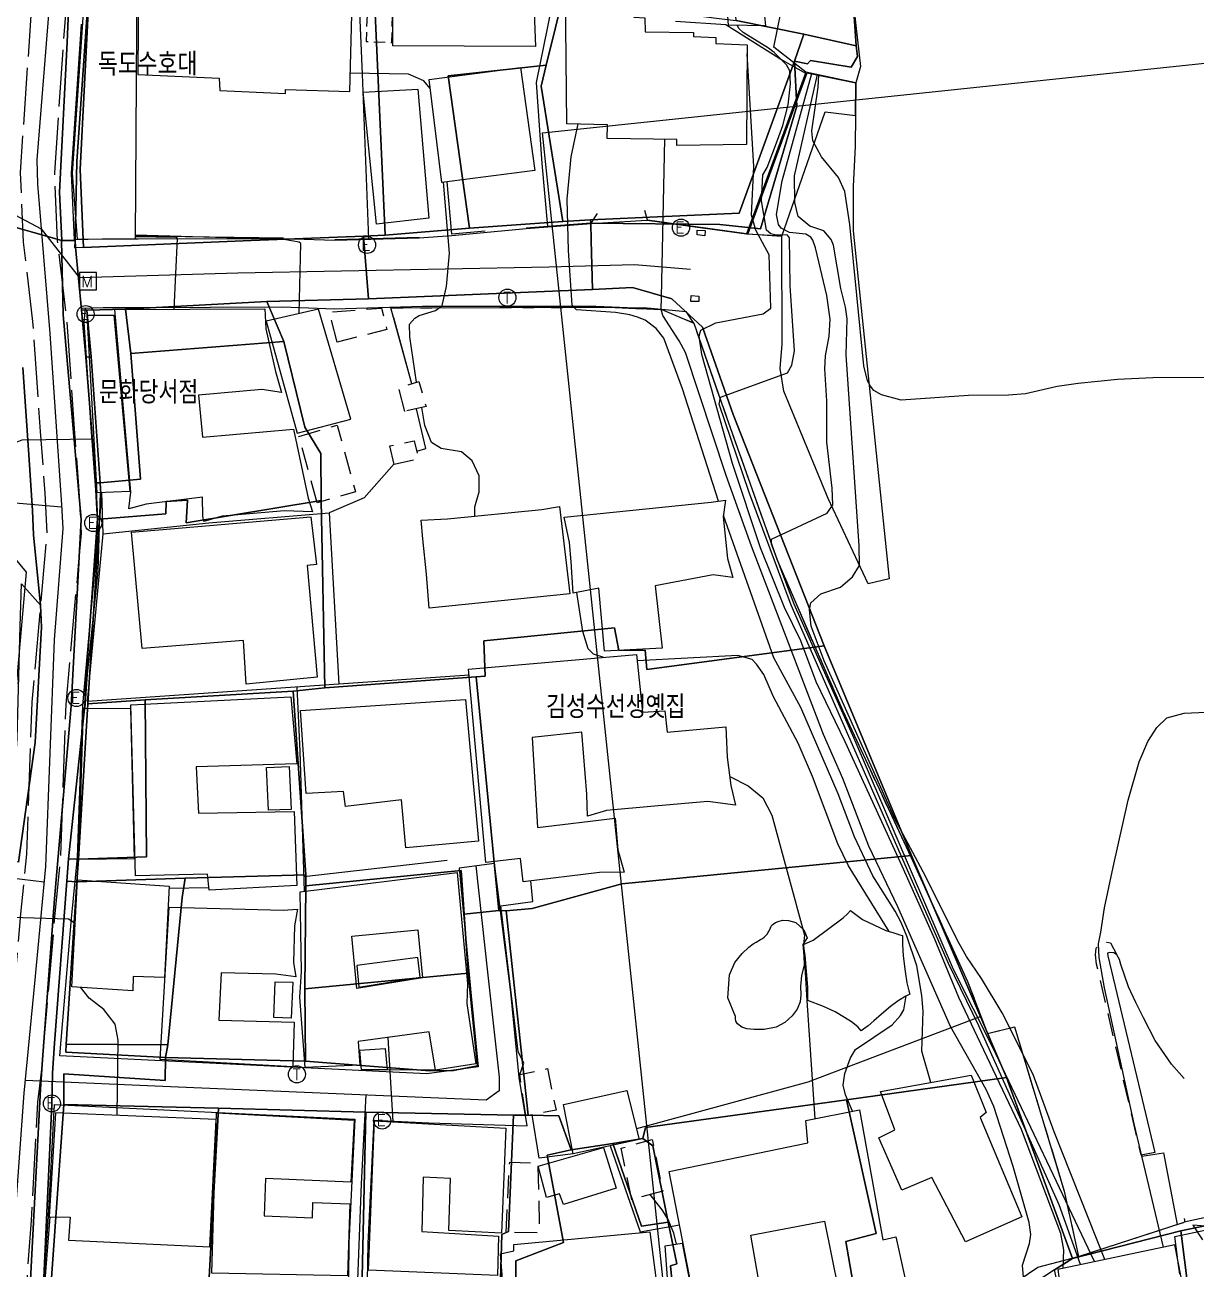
# Model space of a CAD drawing. Header units: feet. Extents: x 197796 to 199821, y 552499 to 555392.
# Drawn here: x 198830.9 to 198933.8, y 553415.4 to 553524.7 of the extents above; entities that cross this region are included whole.
import ezdxf

# ---------------------------------------------------------------- set-up
doc = ezdxf.new("R2010")
doc.units = ezdxf.units.FT
doc.header["$MEASUREMENT"] = 0
for name, pattern in [('ANYANG1', [11.5, 6, -1, 1, -1.5, 1, -1]), ('ANYANG11', [1.5, 1, -0.5]), ('ANYANG2', [6, 5, -1]), ('ANYANG3', [3, 2, -1]), ('JEON', [12, 4, -0.5, 1, -0.5, 4, -0.5, 1, -0.5])]:
    doc.linetypes.add(name, pattern=pattern)
for name, color, linetype in [('AA200', 7, 'CONTINUOUS'), ('AAA001', 7, 'CONTINUOUS'), ('AAA004', 7, 'ANYANG3'), ('AAA007', 7, 'ANYANG11'), ('AAA008', 7, 'CONTINUOUS'), ('AAC001', 7, 'CONTINUOUS'), ('AAC006', 7, 'ANYANG1'), ('AD002', 7, 'CONTINUOUS'), ('AD0022', 1, 'CONTINUOUS'), ('ADA085', 1, 'CONTINUOUS'), ('AE001', 1, 'ANYANG2'), ('AE150', 7, 'CONTINUOUS'), ('AZ0202', 7, 'CONTINUOUS'), ('AZ0203', 7, 'CONTINUOUS'), ('AZ080', 1, 'CONTINUOUS'), ('AZ0801', 7, 'CONTINUOUS'), ('AZ081', 1, 'ANYANG3'), ('AZB999', 7, 'CONTINUOUS'), ('BA010', 5, 'CONTINUOUS'), ('CAA001', 7, 'CONTINUOUS'), ('CAA002', 30, 'CONTINUOUS'), ('EA0018', 7, 'JEON'), ('wipco_image', 2, 'CONTINUOUS'), ('wipco_지적', 20, 'CONTINUOUS'), ('ZC002', 7, 'CONTINUOUS')]:
    doc.layers.add(name, color=color, linetype=linetype)
doc.styles.add('GHS', font='ROMANS', dxfattribs={"bigfont": 'NGSW.shx'})
doc.styles.add('NGSW', font='ROMANS.shx', dxfattribs={"bigfont": 'NGSW.shx'})
picture_1 = doc.add_image_def('image1.jpg', size_in_pixel=(8269, 5907))

# ---------------------------------------------------------------- blocks, each defined once
blk = doc.blocks.new('AZ0202')
at = {"layer": 'AZ0202'}
blk.add_circle((0, 0), 0.75, dxfattribs=at)
at = {"layer": 'AZ0202', "style": 'GHS'}
blk.add_text('E', height=1, dxfattribs=at).set_placement((-0.5, -0.48))
blk = doc.blocks.new('AZ0203')
at = {"layer": 'AZ0203'}
blk.add_circle((0, 0), 0.75, dxfattribs=at)
at = {"layer": 'AZ0203', "style": 'GHS'}
blk.add_text('T', height=1, dxfattribs=at).set_placement((-0.36, -0.52))
blk = doc.blocks.new('AZB999')
at = {"layer": 'AZB999'}
blk.add_lwpolyline([(-0.75, 0.75), (-0.75, -0.75), (0.75, -0.75), (0.75, 0.75)], close=True, dxfattribs=at)
at = {"layer": 'AZB999', "style": 'GHS'}
blk.add_text('M', height=1, dxfattribs=at).set_placement((-0.58, -0.52))

msp = doc.modelspace()

# ---------------------------------------------------------------- linework, layer by layer
at = {"layer": 'AA200', "color": 255, "flags": 128}
for points in [[(198889.94, 553506.26), (198889.95, 553506.68), (198890.65, 553506.64), (198890.63, 553506.18)], [(198889.39, 553500.39), (198889.41, 553500.92), (198890.11, 553500.87), (198890.11, 553500.39)]]:
    msp.add_lwpolyline(points, close=True, dxfattribs=at)
at = {"layer": 'AAA001', "color": 255, "flags": 128}
for points in [[(198892.69, 553524.68), (198891.36, 553542.99), (198894.86, 553543.28), (198895.01, 553541.95), (198902.13, 553542.33), (198903.28, 553526.22), (198895.8, 553526.08), (198895.94, 553524.63)], [(198863.22, 553522.87), (198863.25, 553529.01), (198875.51, 553528.85), (198875.74, 553522.81)], [(198888.16, 553514.11), (198888.17, 553514.64), (198882.05, 553514.74), (198882.06, 553515.94), (198878.51, 553516.02), (198878.39, 553527.44), (198879.12, 553527.47), (198879.13, 553529.47), (198882.39, 553529.45), (198882.43, 553527.91), (198884.34, 553527.89), (198884.39, 553525.39), (198885.36, 553525.34), (198885.39, 553524.09), (198889.64, 553524.03), (198889.64, 553523.69), (198891.59, 553523.61), (198891.59, 553523.08), (198894.34, 553522.96), (198894.29, 553514.2)], [(198903.74, 553525.93), (198904.3, 553521.05), (198903.89, 553519.63), (198899.51, 553520.55), (198896.69, 553522.74), (198897.33, 553525.91)], [(198867.51, 553510.86), (198866.41, 553519.91), (198874.43, 553520.97), (198875.7, 553511.92)], [(198860.62, 553518.79), (198865.41, 553519.07), (198866.39, 553507.72), (198861.78, 553507.21)], [(198846.54, 553481.53), (198846.51, 553483.2), (198841.54, 553482.6), (198840.04, 553482.18), (198840.21, 553483.65), (198838.79, 553499.71), (198851.98, 553499.75), (198852.06, 553498), (198852.9, 553494.24), (198853.45, 553492.4), (198851.7, 553492.67), (198846.16, 553492.18), (198846.51, 553488.49), (198854.49, 553489.17), (198855.77, 553483.13), (198856.15, 553481.92), (198853.71, 553482), (198848.23, 553481.55), (198846.6, 553481.06)], [(198854.82, 553488.82), (198859.53, 553490.06), (198856.69, 553499.73), (198852.08, 553498.66)], [(198850.34, 553466.78), (198850.11, 553470.6), (198841.2, 553469.91), (198840.25, 553480.12), (198856.02, 553481.49), (198856.51, 553477.28), (198855.7, 553477.2), (198856.57, 553467.39)], [(198847.07, 553448.66), (198846.95, 553450.08), (198840.6, 553449.94), (198840.21, 553464.97), (198854.27, 553465.67), (198854.77, 553459.78), (198845.95, 553459.51), (198846.14, 553455.45), (198854.55, 553455.6), (198854.77, 553449.08)], [(198855.1, 553464.47), (198869.61, 553465.43), (198870.73, 553452.97), (198864.37, 553452.39), (198863.98, 553456.6), (198859.06, 553456.03), (198858.88, 553457.35), (198855.59, 553457.16)], [(198852.3, 553455.69), (198852.12, 553459.45), (198854.1, 553459.53), (198854.28, 553455.77)], [(198855.51, 553433.1), (198855.04, 553439.27), (198855.2, 553441.51), (198855.08, 553448.52), (198868.88, 553450.23), (198869.79, 553440.48), (198869.72, 553438.72), (198870.5, 553433.4), (198866.96, 553432.85), (198866.42, 553436.22), (198860.16, 553435.37), (198860.33, 553433.29)], [(198854.42, 553433.15), (198842.79, 553433.8), (198843.56, 553447.19), (198853.59, 553446.92), (198854.85, 553447.01), (198854.57, 553445.54), (198854.5, 553442.32), (198854.7, 553441.06), (198852.95, 553441.28), (198848.14, 553441.4), (198847.94, 553437.25), (198854.54, 553437.08)], [(198860.06, 553440.03), (198859.62, 553444.63), (198865.4, 553445.19), (198865.82, 553440.96)], [(198865.4, 553442.75), (198860.05, 553442.05), (198860.24, 553440.15), (198865.61, 553441.04)], [(198852.77, 553437.47), (198852.88, 553440.62), (198854.42, 553440.58), (198854.3, 553437.43)], [(198862.55, 553434.75), (198862.73, 553432.89), (198860.47, 553432.89), (198860.32, 553434.6)], [(198914.03, 553432.42), (198915.33, 553429.13), (198914.8, 553428.71), (198918.48, 553419.97), (198913.52, 553417.77), (198910.56, 553423.42), (198907.94, 553422.32), (198905.9, 553426.91), (198907.3, 553427.62), (198906.05, 553430.97)], [(198878.21, 553429.83), (198883.78, 553431.08), (198884.85, 553426.75), (198879.05, 553425.51)], [(198890.59, 553406.56), (198889.95, 553410.21), (198890.87, 553410.56), (198890.31, 553413.94), (198889.45, 553413.85), (198887.49, 553423.96), (198899.67, 553426.47), (198899.49, 553428.42), (198904.21, 553429.37), (198906.27, 553417.96), (198907.39, 553418.22), (198908.97, 553411.05), (198907.54, 553410.66), (198907.63, 553410.07), (198904.95, 553409.76)], [(198847.71, 553428.53), (198833.58, 553429.11), (198833.02, 553419.98), (198834.87, 553419.94), (198834.73, 553417.93), (198847.15, 553417.33)], [(198859.22, 553414.77), (198847.32, 553415.02), (198847.73, 553429.11), (198859.82, 553428.45), (198859.52, 553423.01), (198852.03, 553423.34), (198851.91, 553420.05), (198856.17, 553419.87), (198856.2, 553421.24), (198859.43, 553421.1)], [(198861.62, 553428.4), (198873.13, 553427.75), (198872.77, 553418.53), (198868.14, 553418.76), (198868.27, 553423.35), (198865.88, 553423.45), (198865.75, 553418.67), (198872.51, 553418.27), (198872.41, 553414.8), (198861.09, 553415.27)], [(198875.97, 553424.42), (198881.71, 553426.06), (198882.83, 553422.5), (198878.2, 553421.06), (198877.87, 553421.98), (198876.71, 553421.67)], [(198895.71, 553412.32), (198894.67, 553418.37), (198901.15, 553419.58), (198902.36, 553413.48)], [(198881.37, 553403.68), (198879.23, 553403.65), (198876.14, 553403.3), (198874.95, 553402.95), (198874.91, 553404.61), (198872.95, 553404.4), (198872.28, 553409.91), (198873.19, 553410.06), (198872.68, 553416.72), (198873.86, 553416.97), (198873.84, 553417.55), (198885.78, 553418.65), (198886.66, 553411.9), (198885.78, 553411.8), (198885.83, 553411.03), (198880.68, 553410.28)], [(198887.42, 553413.39), (198887.14, 553417.41), (198888.64, 553417.65), (198889.45, 553413.47)], [(198932.72, 553410.02), (198933.31, 553410.13), (198932.72, 553413.31), (198931.91, 553417.52), (198921.64, 553415.35), (198922.15, 553411.48), (198928.27, 553412.51), (198929.09, 553409.34)]]:
    msp.add_lwpolyline(points, close=True, dxfattribs=at)
for points in [[(198853.79, 553519.02), (198859.44, 553518.85), (198859.78, 553532.4), (198853.03, 553532.6), (198852.92, 553530.6), (198846.29, 553530.73), (198846.35, 553532.79), (198840.9, 553532.96), (198840.83, 553520.35), (198847.97, 553520.02), (198848.01, 553518.93), (198853.78, 553518.67), (198853.79, 553519.02)], [(198936.08, 553419.04), (198933.49, 553419.24), (198934.35, 553417.96)]]:
    msp.add_lwpolyline(points, dxfattribs=at)
at = {"layer": 'AAA004', "color": 255, "flags": 128}
for points in [[(198858.33, 553496.82), (198857.66, 553499.47), (198862.22, 553499.82), (198862.69, 553497.95)], [(198864.27, 553490.74), (198863.74, 553492.8), (198865.49, 553493.37), (198866.14, 553491.17)], [(198856.58, 553482.71), (198854.97, 553488.55), (198858.33, 553489.54), (198859.93, 553483.69)], [(198863.33, 553486.09), (198862.94, 553487.71), (198865.1, 553488.16), (198865.48, 553486.55)], [(198874.9, 553428.83), (198874.37, 553432.48), (198876.79, 553432.99), (198877.55, 553429.34)], [(198884.2, 553421.47), (198883.27, 553426), (198886, 553426.76), (198886.92, 553422.23)], [(198873.16, 553418.6), (198873.48, 553424.77), (198875.96, 553424.7), (198876.09, 553418.56)]]:
    msp.add_lwpolyline(points, close=True, dxfattribs=at)
at = {"layer": 'AAA007', "color": 255, "flags": 128}
msp.add_lwpolyline([(198861.07, 553528.57), (198860.86, 553523.25), (198863.14, 553523.16), (198863.23, 553528.54)], close=True, dxfattribs=at)
at = {"layer": 'AAA008', "color": 255, "flags": 128}
for points in [[(198840.8, 553533.68), (198836.57, 553533.9), (198835.04, 553511.69), (198835.5, 553505.88), (198840.62, 553505.9)], [(198837.25, 553483.6), (198836.36, 553499.19), (198838.7, 553499.21), (198840.11, 553483.7)], [(198881.8, 553469.67), (198881.32, 553475.21), (198879.06, 553474.78), (198878.87, 553477.53), (198878.74, 553479.21), (198878.27, 553481.44), (198891.17, 553482.76), (198892.45, 553482.94), (198892.24, 553481.48), (198892.62, 553477.82), (198893.08, 553476.15), (198891.37, 553476.37), (198886.26, 553475.43), (198886.87, 553469.95)], [(198866.41, 553473.45), (198866.18, 553476.44), (198865.86, 553479.54), (198865.7, 553481.18), (198868.01, 553481.29), (198876.3, 553482.13), (198877.87, 553482.39), (198878.76, 553474.72)], [(198874.68, 553449.41), (198874.43, 553451.45), (198871.38, 553451.11), (198869.87, 553468.1), (198884.63, 553469.37), (198885.15, 553464.31), (198887.12, 553464.43), (198887.32, 553462.57), (198892.47, 553463.04), (198892.6, 553460.35), (198892.92, 553457.86), (198893.32, 553456.14), (198890.9, 553456.47), (198886.21, 553456.05), (198881.99, 553455.68), (198880.33, 553455.19), (198880.27, 553457.12), (198879.82, 553462.55), (198875.45, 553462.09), (198875.93, 553454.17), (198882.75, 553455), (198882.99, 553452.21), (198883.54, 553450.26), (198881.36, 553450.23)], [(198835.64, 553451.36), (198836.04, 553464.68), (198840.16, 553464.65), (198840.5, 553451.43)], [(198835.53, 553449.57), (198843.58, 553449.02), (198843.17, 553441.01), (198840.4, 553441.1), (198840.38, 553439.82), (198835.03, 553440.19)], [(198899.68, 553438.97), (198899.67, 553440.14), (198899.44, 553442.92), (198899.28, 553443.9), (198900.14, 553444.28), (198902.79, 553446.25), (198903.15, 553446.59), (198903.41, 553446.89), (198904.48, 553446.1), (198906.51, 553445.13), (198907.22, 553444.91), (198907.76, 553444.75), (198908, 553444.7), (198907.99, 553443.91), (198908.05, 553442.89), (198908.22, 553441.53), (198908.36, 553440.54), (198908.54, 553439.82), (198908.63, 553439.53), (198908.29, 553439.37), (198907.62, 553438.96), (198906.94, 553438.45), (198906.15, 553437.79), (198905.46, 553437.18), (198904.96, 553436.74), (198904.36, 553436.3), (198904.06, 553436.65), (198903.51, 553437.1), (198902.88, 553437.49), (198902.06, 553437.99), (198901.06, 553438.46)]]:
    msp.add_lwpolyline(points, close=True, dxfattribs=at)
at = {"layer": 'AAC001', "color": 255, "flags": 128}
for points in [[(198861.12, 553505.9), (198860.56, 553520.37), (198860.03, 553532.65)], [(198876.84, 553506.99), (198876.34, 553512.53), (198875.83, 553519.64), (198877.82, 553529.46)], [(198888.04, 553525.05), (198892.46, 553524.74), (198897.44, 553521.62), (198899.48, 553520.48), (198894.27, 553506.35), (198885.59, 553507.55), (198885.35, 553508.4)], [(198871.33, 553506.58), (198868.4, 553506.31), (198868, 553510.92)], [(198881.17, 553508.14), (198880.6, 553507.28), (198874.93, 553506.84)], [(198853.62, 553505.97), (198840.63, 553506.15)], [(198865.52, 553506.03), (198858.11, 553505.81)], [(198864.9, 553493.18), (198863.05, 553499.84), (198882.16, 553499.89), (198886.84, 553499.7), (198889.65, 553498.51), (198892.53, 553490.24), (198897.01, 553477.61), (198902.74, 553464.44), (198908.71, 553451.59), (198913.71, 553440.66), (198915.45, 553436.07), (198917.84, 553436.65), (198922.2, 553422.21), (198923.44, 553416.47), (198932.72, 553419.49)], [(198865.32, 553487.24), (198866.11, 553487.49), (198865.29, 553490.97)], [(198863.32, 553486.14), (198860.69, 553483.16), (198857.61, 553481.84)], [(198869.92, 553467.56), (198836.39, 553465.25), (198837.76, 553479.98), (198837.65, 553483.62)], [(198837.76, 553479.98), (198847.04, 553480.94), (198857.61, 553481.84), (198858.47, 553466.77)], [(198854.78, 553466.52), (198855.05, 553460.88), (198855.43, 553448.56)], [(198868, 553451.29), (198855.39, 553449.84)], [(198874.37, 553432.48), (198874.73, 553433.46), (198874.22, 553434.51), (198872.71, 553447.29), (198875.51, 553447.69), (198875.33, 553449.49)], [(198847.05, 553448.89), (198843.57, 553448.83)], [(198914.88, 553437.57), (198899.68, 553431.79), (198884.62, 553427.71)], [(198866.96, 553432.85), (198862.73, 553432.89)], [(198879.05, 553425.51), (198876.08, 553425.13), (198875.46, 553428.94)], [(198882.3, 553426.2), (198884.94, 553418.66), (198888.4, 553419.25)], [(198951.12, 553422.77), (198948.01, 553422.05), (198937.19, 553420.46), (198932.72, 553419.49)], [(198832.47, 553411.8), (198833.11, 553419.98)], [(198905.71, 553405.56), (198905.89, 553405.64), (198909.01, 553407.66), (198913.48, 553411.22), (198919.88, 553415.53), (198923.44, 553416.47)]]:
    msp.add_lwpolyline(points, dxfattribs=at)
at = {"layer": 'AAC006', "color": 255, "flags": 128}
for points in [[(198864.9, 553493.18), (198863.05, 553499.84), (198882.16, 553499.89), (198886.84, 553499.7), (198889.65, 553498.51), (198892.53, 553490.24), (198897.01, 553477.61), (198902.74, 553464.44), (198908.71, 553451.59), (198913.71, 553440.66), (198915.45, 553436.07), (198917.84, 553436.65), (198922.2, 553422.21), (198923.44, 553416.47), (198932.72, 553419.49)], [(198932.72, 553419.83), (198932.79, 553419.51)]]:
    msp.add_lwpolyline(points, dxfattribs=at)
at = {"layer": 'AD002', "color": 255, "flags": 128}
for points in [[(198810.34, 553539.39), (198809.69, 553535.14), (198808.23, 553527.17), (198807.73, 553526.65), (198806.04, 553525.46), (198805.72, 553524.93), (198805.16, 553519.66), (198804.44, 553508.8), (198804.94, 553508.27), (198806.31, 553508.08), (198817.02, 553507.84), (198829.12, 553508.49), (198832.33, 553506.79), (198835.67, 553502.52), (198849.6, 553502.92), (198876.91, 553503.44), (198884.45, 553503.66), (198889.37, 553503.23)], [(198833.4, 553531.13), (198831.95, 553512.85), (198832.01, 553510.7), (198833.09, 553497.58), (198834.1, 553482.53), (198834.23, 553480.44), (198833.47, 553470.68), (198832.71, 553450.75), (198831.73, 553440.51), (198830.8, 553430.83), (198830.11, 553421.11), (198829.34, 553410.34), (198828.83, 553391.11), (198828.77, 553383.23)], [(198680.98, 553488.85), (198689.3, 553489), (198696.32, 553490.17), (198724.42, 553492.51), (198731.38, 553493.26), (198744.76, 553494.7), (198769.06, 553497.23), (198775.64, 553496.75), (198781.93, 553495.29), (198794.37, 553490.02), (198801.25, 553486.51), (198804.91, 553485.2), (198811.49, 553484.32), (198834.11, 553482.37)], [(198812.04, 553452.31), (198815.6, 553451.66), (198819.04, 553451.05), (198832.58, 553449.4)], [(198870.5, 553450.8), (198871.54, 553441.47), (198872.56, 553432.25), (198872.56, 553431.04), (198871.41, 553430.23), (198844.35, 553431.37), (198830.91, 553431.94)], [(198855.08, 553411.51), (198855.14, 553413.22), (198855.34, 553413.58), (198859.49, 553413.62), (198860.1, 553413.64), (198860.46, 553422.87), (198860.76, 553428.46), (198860.86, 553430.68)]]:
    msp.add_lwpolyline(points, dxfattribs=at)
at = {"layer": 'AD0022', "color": 255, "flags": 128}
for points in [[(198889.77, 553506.92), (198885.55, 553507.51), (198880.63, 553507.23), (198874.93, 553506.79), (198868.39, 553506.18), (198865.52, 553505.98), (198858.11, 553505.76), (198853.62, 553505.92), (198840.85, 553505.88), (198837.68, 553505.87), (198835.24, 553505.81), (198834.99, 553511.69), (198835.88, 553524.78)], [(198860.97, 553412.66), (198861.06, 553417.62), (198861.57, 553428.46), (198866.38, 553428.22), (198875.03, 553427.95), (198874.32, 553432.21), (198873.59, 553439.72), (198872.15, 553451.01), (198869.05, 553450.6), (198870.11, 553439.39), (198870.71, 553433.14), (198866.19, 553432.53), (198833.96, 553434.11), (198834.99, 553446.17), (198835.53, 553451.53), (198835.99, 553464.91), (198837.08, 553477.05), (198837.33, 553480), (198837.14, 553483.84), (198836.72, 553489.32), (198836.09, 553498.57), (198836.21, 553499.82), (198836.67, 553499.84), (198837.76, 553499.87), (198840.87, 553499.88), (198853.52, 553499.92), (198858.1, 553499.75), (198865.82, 553499.98), (198881.06, 553499.99), (198884.52, 553499.84), (198885.24, 553499.88), (198886.83, 553499.74), (198888.98, 553499.53)], [(198827.37, 553480.97), (198831.01, 553476.61)], [(198831.01, 553476.61), (198830, 553465.28)], [(198832.2, 553409.38), (198832.94, 553419.54), (198833.5, 553429.83), (198859.87, 553428.54), (198859.36, 553417.67), (198859.31, 553414.62)]]:
    msp.add_lwpolyline(points, dxfattribs=at)
at = {"layer": 'ADA085', "color": 255, "flags": 128}
for points in [[(198903.89, 553519.63), (198903.84, 553514.02), (198903.66, 553510.53), (198903.66, 553506.6), (198906.81, 553476.03), (198904.98, 553475.58), (198901.47, 553483.08), (198897.56, 553492.51), (198897.25, 553494.51), (198897.41, 553496.65), (198897.39, 553506.13), (198894.27, 553506.33), (198889.77, 553506.92)], [(198889.65, 553498.51), (198888.98, 553499.53)]]:
    msp.add_lwpolyline(points, dxfattribs=at)
at = {"layer": 'AE001', "color": 255, "flags": 128}
for points in [[(198835.75, 553722.78), (198837.38, 553722.21), (198837.71, 553721.98), (198837.91, 553721.69), (198839.2, 553718.71), (198839.37, 553718.26), (198839.42, 553717.92), (198839.4, 553717.48), (198838.71, 553711.42), (198837.57, 553703.64), (198836.92, 553694.63), (198836.88, 553693.62), (198836.86, 553689.79), (198836.83, 553688.3), (198836.56, 553671.82), (198836.58, 553659.31), (198836.75, 553657.21), (198836.73, 553633.49), (198836.54, 553630.96), (198835.97, 553627.97), (198833.68, 553609.44), (198832.73, 553599.52), (198832.68, 553598.55), (198832.7, 553597.73), (198833, 553590.93), (198833.01, 553585.76), (198833.14, 553577.36), (198833.13, 553576.32), (198833.09, 553575.15), (198832.49, 553560.59), (198832.33, 553544.56), (198832.29, 553538.06), (198831.39, 553525.09), (198830.48, 553511.74), (198830.74, 553505.62), (198831.57, 553498.63), (198832.23, 553488.99), (198832.65, 553483.56), (198832.82, 553480.08), (198832.59, 553477.45), (198831.5, 553465.18), (198831.03, 553451.83), (198830.51, 553446.58), (198829.49, 553434.69), (198829.01, 553430.2), (198828.45, 553419.83), (198827.7, 553409.61), (198827.47, 553405.09), (198826.63, 553383.23)], [(198847.82, 553720.78), (198846.78, 553721.79), (198846.69, 553721.85), (198846.58, 553721.88), (198846.5, 553721.87), (198843.57, 553720.67), (198843.28, 553720.55), (198843, 553720.39), (198842.86, 553720.24), (198842.73, 553720), (198842.68, 553719.75), (198841.68, 553711.03), (198840.56, 553703.32), (198839.91, 553694.46), (198839.88, 553693.61), (198839.86, 553689.75), (198839.83, 553688.24), (198839.56, 553671.8), (198839.58, 553659.31), (198839.75, 553657.3), (198839.73, 553633.37), (198839.54, 553630.74), (198838.95, 553627.6), (198836.67, 553609.12), (198835.7, 553599.03), (198835.7, 553597.86), (198836, 553591), (198836.01, 553585.78), (198836.14, 553577.37), (198836.13, 553576.27), (198836.09, 553575.04), (198835.49, 553560.52), (198835.35, 553546.17), (198835.29, 553537.85), (198834.39, 553524.88), (198833.49, 553511.71), (198833.74, 553505.75), (198834.58, 553498.59), (198835.22, 553489.21), (198835.64, 553483.75), (198835.83, 553480.03), (198835.58, 553477.18), (198834.49, 553465), (198834.03, 553451.63), (198833.5, 553446.31), (198832.33, 553432.69), (198832, 553430.03), (198831.44, 553419.64), (198830.7, 553409.46), (198830.47, 553404.98), (198829.58, 553383.23)]]:
    msp.add_lwpolyline(points, dxfattribs=at)
at = {"layer": 'AE150', "color": 255, "flags": 128}
msp.add_lwpolyline([(198903.86, 553516.75), (198903.89, 553519.59), (198899.58, 553520.48), (198894.39, 553506.35), (198897.39, 553506.15), (198901.2, 553517.08)], close=True, dxfattribs=at)
at = {"layer": 'AZ080', "color": 255, "flags": 128}
msp.add_lwpolyline([(198932.72, 553432.12), (198931.62, 553433.38), (198930.17, 553435.46), (198929.15, 553437.46), (198928.48, 553438.79), (198927.84, 553440.17), (198927.18, 553442.15), (198927.05, 553442.57), (198926.82, 553443), (198926.55, 553443.17), (198926.18, 553443.2), (198926, 553443.13), (198926.02, 553442.91), (198930.15, 553425.62)], dxfattribs=at)
at = {"layer": 'AZ0801', "color": 255, "flags": 128}
msp.add_lwpolyline([(198929.01, 553425.31), (198930.93, 553425.6), (198932.12, 553419.3)], dxfattribs=at)
at = {"layer": 'AZ081', "color": 255, "flags": 128}
msp.add_lwpolyline([(198930.15, 553425.62), (198928.95, 553425.38), (198925.04, 553442.16), (198924.93, 553443), (198925.01, 553443.57), (198925.38, 553444.02), (198925.93, 553444.11), (198926.27, 553444.05), (198926.82, 553443)], dxfattribs=at)
at = {"layer": 'BA010', "color": 255, "flags": 128}
msp.add_lwpolyline([(198892.64, 553439.22), (198892.79, 553441.22), (198893.26, 553442.33), (198893.9, 553443.1), (198894.5, 553443.67), (198894.88, 553443.97), (198895.13, 553444.11), (198895.5, 553444.33), (198895.68, 553444.43), (198895.84, 553444.55), (198895.99, 553444.68), (198896.12, 553444.83), (198896.2, 553444.97), (198896.27, 553445.09), (198896.32, 553445.21), (198896.37, 553445.31), (198896.43, 553445.4), (198896.46, 553445.5), (198896.49, 553445.57), (198896.63, 553445.69), (198896.83, 553445.82), (198897.07, 553445.93), (198897.44, 553446.03), (198897.96, 553446.02), (198898.63, 553445.83), (198899.33, 553445.18), (198899.6, 553444.47), (198899.24, 553443.9), (198899.31, 553442.91), (198899.34, 553442.08), (198899.12, 553441.16), (198899.04, 553440.22), (198899.07, 553439.47), (198898.99, 553438.85), (198898.73, 553438.23), (198898.3, 553437.62), (198897.66, 553437.04), (198896.89, 553436.63), (198895.83, 553436.42), (198894.97, 553436.43), (198894.32, 553436.49), (198893.86, 553436.64), (198893.49, 553436.93), (198893.36, 553437.17), (198893.33, 553437.38), (198893.32, 553437.58)], close=True, dxfattribs=at)
at = {"layer": 'CAA001', "color": 255, "flags": 128}
for points, elevation in [([(198960.88, 553493.8), (198929.97, 553493.68), (198926.86, 553493.54), (198923.41, 553493.2), (198921.58, 553492.92), (198918.8, 553492.28), (198917.3, 553492.16), (198913.79, 553492.15), (198907.87, 553491.73), (198906.13, 553492.2), (198905.46, 553492.58), (198905.17, 553492.96), (198904.92, 553493.42), (198904.58, 553494.74), (198903.37, 553507.18), (198902.93, 553510.08), (198902.37, 553511.29), (198900.87, 553513.12), (198900.12, 553514.53), (198900.02, 553515.4), (198900.58, 553519.24), (198900.65, 553520.31)], 50), ([(198919.98, 553409.65), (198918.99, 553412.92), (198918.61, 553414.64), (198918.54, 553415.72), (198919.14, 553417.63), (198919.27, 553418.42), (198919.11, 553419.46), (198917.71, 553424.39), (198916, 553429.66), (198915.34, 553431.15), (198912.19, 553436.68), (198907.59, 553447.22), (198905.03, 553452.54), (198902.74, 553458.48), (198901.05, 553462.36), (198894.73, 553478.9), (198892.51, 553485.12), (198888.94, 553495.93), (198888.38, 553496.96), (198886.93, 553499.16), (198886.8, 553499.71), (198886.81, 553500.79), (198887.11, 553514.66)], 45), ([(198836.98, 553488.3), (198830.64, 553488.21), (198829.32, 553487.68), (198828.11, 553486.91), (198827.19, 553484.99), (198827.01, 553483.82), (198826.85, 553477.74)], 40), ([(198836.18, 553464.68), (198836.4, 553467.65), (198837.34, 553476.72), (198837.55, 553483.61)], 40), ([(198930.91, 553417.31), (198928.33, 553428.13), (198925.73, 553440.1), (198925.27, 553442.75), (198925.22, 553443.95), (198925.41, 553444.99), (198925.73, 553447.13), (198926.48, 553450.7), (198927.8, 553456.57), (198928.78, 553459.96), (198929.53, 553461.75), (198930.34, 553462.96), (198931.2, 553463.82), (198932.72, 553464.23), (198948.72, 553464.96), (198952.96, 553464.96), (198955.6, 553464.52), (198957.36, 553463.79), (198959.84, 553461.89), (198961.31, 553459.84), (198963.65, 553455.3), (198965.99, 553448.57), (198968.55, 553440.97)], 50), ([(198863.26, 553428.31), (198862.82, 553435.73)], 40)]:
    msp.add_lwpolyline(points, dxfattribs=dict(at, elevation=elevation))
at = {"layer": 'CAA002', "color": 255, "flags": 128}
for points, elevation in [([(198923.62, 553415.77), (198921.75, 553421.01), (198914.69, 553436.76), (198912.04, 553442.22), (198898.22, 553473.73), (198894.53, 553483.61), (198891.87, 553491.39), (198892, 553492), (198897.89, 553494.12), (198898.27, 553494.82), (198898.5, 553496.08), (198898.12, 553501.77), (198898.07, 553505.99), (198897.89, 553506.24), (198896.78, 553506.26), (198896.41, 553506.36), (198896.05, 553506.66), (198895.61, 553509.24), (198895.73, 553511.53), (198896.11, 553512.19), (198897.01, 553514.58), (198897.48, 553515.87), (198897.95, 553517.67), (198898.16, 553519.54), (198898.08, 553520.67), (198897.8, 553521.21), (198896.7, 553522.27), (198896.23, 553522.67), (198893.98, 553524.04), (198893.6, 553524.4), (198893.49, 553524.67)], 47), ([(198922.09, 553415.45), (198922.15, 553417.08), (198921.89, 553418.5), (198918.44, 553427.64), (198912.95, 553439.24), (198910.79, 553444.42), (198907.97, 553450.78), (198902.95, 553461.7), (198900.39, 553466.99), (198899.05, 553470.59), (198897.62, 553473.5), (198895.5, 553478.77), (198893.04, 553486.18), (198890.37, 553495.75), (198890.14, 553497.37), (198890.27, 553497.88), (198891.6, 553498.54), (198895.74, 553499.31), (198896.42, 553499.81), (198896.29, 553504.5), (198895.09, 553506.68), (198894.71, 553508), (198894.94, 553512.26), (198894.34, 553522.16)], 46), ([(198866.51, 553519.11), (198865.93, 553519.78), (198864.59, 553520.37), (198859.48, 553520.48)], 43), ([(198924.85, 553416.03), (198915.92, 553434.84), (198912.46, 553441.7), (198903.74, 553462.01), (198898.48, 553473.81), (198896.47, 553479.08), (198896.49, 553479.53), (198901.38, 553481.79), (198901.87, 553482.52), (198901.81, 553484), (198901.35, 553488.05), (198901.33, 553491.66), (198901.17, 553494.48), (198901.21, 553495.64), (198901.54, 553497.35), (198901.63, 553498.84), (198901.34, 553500.93), (198900.35, 553505.11), (198900.11, 553505.79), (198899.93, 553506.06), (198899.5, 553506.31), (198898.05, 553506.47), (198897.32, 553506.86), (198897.1, 553507.18), (198896.92, 553508.05), (198897.43, 553511), (198900.03, 553520.44)], 48), ([(198925.77, 553416.22), (198921.3, 553427.43), (198919.48, 553432.46), (198916.74, 553437.88), (198914.93, 553440.91), (198913.6, 553442.85), (198912.98, 553444), (198909.81, 553450.27), (198907.33, 553454.89), (198901.11, 553468.82), (198899.97, 553471.88), (198899.82, 553473.31), (198899.95, 553473.92), (198900.82, 553474.7), (198902.54, 553475.3), (198903.6, 553476.21), (198904.2, 553477.19), (198904.19, 553478.92), (198903.05, 553495.73), (198903.13, 553498.89), (198902.99, 553499.91), (198902.58, 553501.53), (198901.93, 553505.34), (198901.71, 553505.86), (198901.07, 553506.6), (198899.85, 553507.01), (198898.81, 553507.86), (198898.53, 553509.11), (198898.5, 553511.44), (198900.52, 553520.34)], 49), ([(198891.83, 553482.85), (198888.66, 553492.73), (198887.01, 553497.17), (198886.35, 553498.02), (198885.39, 553498.76), (198884.71, 553499.02), (198884.04, 553499.24), (198882.79, 553499.44), (198879.35, 553499.66), (198878.96, 553500.09), (198878.66, 553504.88), (198878.53, 553509.39), (198878.88, 553513.11), (198879.49, 553516)], 44), ([(198865.31, 553493.31), (198864.7, 553497.31), (198864.68, 553498.42), (198865.16, 553498.94), (198865.54, 553499.16), (198866.95, 553499.62), (198867.56, 553500.06), (198867.94, 553501.73), (198868.18, 553504.65), (198867.68, 553510.88)], 43), ([(198854.99, 553499.34), (198855.13, 553505.51), (198854.99, 553505.63), (198853.65, 553505.86), (198840.62, 553506.23)], 42), ([(198844.01, 553499.73), (198844.29, 553505.94), (198844.17, 553506.02), (198840.62, 553506.09)], 41), ([(198870.42, 553481.53), (198870.42, 553482.37), (198870.81, 553483.68), (198870.79, 553485.09), (198870.2, 553486.4), (198869.24, 553487.19), (198867.46, 553487.48), (198866.61, 553488.01), (198866.03, 553489.5), (198865.75, 553491.08)], 43), ([(198910.48, 553431.78), (198909.68, 553434.53), (198909.81, 553438.04), (198909.7, 553439.42), (198909.25, 553442.03), (198908.38, 553444.62), (198907.88, 553445.83), (198907.35, 553446.82), (198905.38, 553449.93), (198903.77, 553453.36), (198902.34, 553457.14), (198899.05, 553464.73), (198896.68, 553469.09), (198892.26, 553481.61)], 44), ([(198881.74, 553469.12), (198880.84, 553469.42), (198880.39, 553469.88), (198879.92, 553471.41), (198879.38, 553474.84)], 43), ([(198906.81, 553445.04), (198903.24, 553450.81), (198902.3, 553452.74), (198900.07, 553458.66), (198898.81, 553461.58), (198896.67, 553465.66), (198895.8, 553467.61), (198895.16, 553468.53), (198894.79, 553468.93), (198893.51, 553469.3), (198884.69, 553468.83)], 43), ([(198892.82, 553458.66), (198894.43, 553457.83), (198895.72, 553456.78), (198896.5, 553455.27), (198899.37, 553444.72), (198899.28, 553443.9), (198899.57, 553438.98), (198900.29, 553428.58)], 42), ([(198835.27, 553444.7), (198835.22, 553445.81), (198834.72, 553446.11), (198826.66, 553446.36)], 39), ([(198839.01, 553428.89), (198839.1, 553435.49), (198838.82, 553436.91), (198837.84, 553438.2), (198836.55, 553439.19), (198835.79, 553440.14)], 39), ([(198903.6, 553429.25), (198902.98, 553430.69), (198902.78, 553431.53), (198902.91, 553432.57), (198903.43, 553433.93), (198903.86, 553434.68), (198907.08, 553436.84), (198907.81, 553437.66), (198908.11, 553438.17), (198908.31, 553439.38)], 43), ([(198888.13, 553417.57), (198887.9, 553418.54), (198887.36, 553419.79), (198886.88, 553420.59), (198885.83, 553421.93)], 42)]:
    msp.add_lwpolyline(points, dxfattribs=dict(at, elevation=elevation))
at = {"layer": 'EA0018', "color": 255}
msp.add_lwpolyline([(198937.91, 553383.21), (198937.36, 553387.82), (198936.06, 553398.82), (198934.16, 553399.91), (198932.94, 553410.48), (198931.9, 553418.25), (198951.35, 553422.25), (198968.8, 553425.84), (198968.65, 553427.22), (198968.32, 553434.53), (198968.01, 553438.01), (198968.08, 553444.49), (198968.19, 553450.42), (198967.9, 553456.87), (198967.42, 553463.47), (198965.28, 553475.7), (198964.32, 553481.16), (198963.32, 553486.54), (198961.96, 553492.46), (198959.86, 553499.99), (198956.99, 553509.8), (198953.76, 553519.1), (198950.72, 553527.7)], dxfattribs=at)
at = {"layer": 'wipco_지적', "color": 20}
for points in [[(198879.95, 553534.32), (198876.7, 553521.18), (198868.08, 553520.23), (198869.96, 553506.85), (198862.54, 553506.23), (198861.32, 553533.53), (198869.72, 553533.86), (198879.95, 553534.32)], [(198883.17, 553533.98), (198883.25, 553533.78), (198884.88, 553529.59), (198885.67, 553526.04), (198886.82, 553525.91), (198892.11, 553525.24), (198893.39, 553525.1), (198899.33, 553523.88), (198898.51, 553521.53), (198893.65, 553508.17), (198880.59, 553507.57), (198878.16, 553507.44), (198876.25, 553519.31), (198876.7, 553521.18), (198879.95, 553534.32), (198883.17, 553533.98)], [(198861.32, 553533.53), (198862.54, 553506.23), (198860.63, 553506.15), (198850.76, 553505.76), (198836.05, 553505.16), (198835.74, 553512), (198836.7, 553530.47), (198836.9, 553533.67), (198861.32, 553533.53)], [(198835.3, 553505.76), (198835.46, 553512.71), (198836.7, 553530.47), (198835.74, 553512), (198836.05, 553505.16), (198835.28, 553505.12), (198835.3, 553505.76)], [(198893.09, 553528.73), (198903.48, 553529.35), (198903.92, 553522.88), (198899.33, 553523.88), (198893.39, 553525.1), (198893.09, 553528.73)], [(198903.92, 553522.88), (198904.04, 553521.92), (198903.48, 553520.98), (198899.91, 553521.57), (198899.63, 553521.3), (198898.51, 553521.53), (198899.33, 553523.88), (198903.92, 553522.88)], [(198878.16, 553507.44), (198869.96, 553506.85), (198868.08, 553520.23), (198876.7, 553521.18), (198876.25, 553519.31), (198878.16, 553507.44)], [(198880.59, 553507.57), (198893.65, 553508.17), (198898.51, 553521.53), (198898.7, 553517.56), (198895.5, 553506.8), (198891.95, 553507.16), (198880.62, 553507.3), (198880.59, 553507.57)], [(198878.16, 553507.44), (198880.59, 553507.57), (198880.62, 553507.3), (198880.64, 553505.76), (198880.76, 553501.46), (198861.08, 553500.65), (198860.63, 553506.15), (198862.54, 553506.23), (198869.96, 553506.85), (198878.16, 553507.44)], [(198835.35, 553505.17), (198836.05, 553505.16), (198850.76, 553505.76), (198860.63, 553506.15), (198861.08, 553500.65), (198852.14, 553500.39), (198839.72, 553499.74), (198836.34, 553499.65), (198835.87, 553499.66), (198835.35, 553505.17)], [(198880.76, 553501.46), (198884.28, 553501.62), (198887.73, 553500.65), (198890.42, 553498.14), (198893.11, 553490.48), (198901.12, 553470.15), (198885.53, 553468.05), (198885.37, 553469.77), (198883.08, 553469.73), (198882.68, 553471.74), (198871.21, 553470.57), (198871.34, 553467.49), (198870.54, 553467.42), (198857.25, 553466.45), (198856.92, 553482.91), (198856.88, 553487.05), (198855.49, 553489.37), (198853.64, 553496.88), (198852.14, 553500.39), (198861.08, 553500.65), (198880.76, 553501.46)], [(198839.72, 553499.74), (198852.14, 553500.39), (198853.64, 553496.88), (198840.19, 553495.83), (198839.72, 553499.74)], [(198835.87, 553499.66), (198836.34, 553499.65), (198836.73, 553495.53), (198836.26, 553495.52), (198835.87, 553499.66)], [(198836.34, 553499.65), (198839.72, 553499.74), (198840.19, 553495.83), (198841.06, 553484.79), (198837.52, 553484.48), (198836.73, 553495.53), (198836.34, 553499.65)], [(198853.64, 553496.88), (198855.49, 553489.37), (198856.88, 553487.05), (198856.92, 553482.91), (198845.06, 553480.94), (198845.18, 553482.93), (198843.31, 553482.84), (198843.27, 553481.74), (198837.46, 553481.27), (198837.59, 553483), (198837.52, 553484.48), (198841.06, 553484.79), (198840.19, 553495.83), (198853.64, 553496.88)], [(198836.73, 553495.53), (198837.52, 553484.48), (198837.13, 553484.46), (198836.26, 553495.52), (198836.73, 553495.53)], [(198837.13, 553484.46), (198837.52, 553484.48), (198837.59, 553483), (198837.46, 553481.27), (198837.26, 553481.29), (198837.13, 553484.46)], [(198856.92, 553482.91), (198857.25, 553466.45), (198854.45, 553466.15), (198841.45, 553465.41), (198836.42, 553465.06), (198837.46, 553481.27), (198843.27, 553481.74), (198843.31, 553482.84), (198845.18, 553482.93), (198845.06, 553480.94), (198856.92, 553482.91)], [(198837.26, 553481.29), (198837.46, 553481.27), (198836.42, 553465.06), (198835.59, 553451.4), (198834.74, 553451.43), (198836.18, 553465.16), (198836.23, 553466.63), (198837.26, 553481.29)], [(198832.27, 553473.72), (198832.34, 553471.79), (198831.81, 553461.64), (198830.34, 553451.13), (198829.54, 553451.26), (198830.21, 553462.01), (198830.48, 553471.87), (198830.59, 553475.58), (198832.27, 553473.72)], [(198870.54, 553467.42), (198871.34, 553467.49), (198871.21, 553470.57), (198882.68, 553471.74), (198883.08, 553469.73), (198885.37, 553469.77), (198885.53, 553468.05), (198901.12, 553470.15), (198908.77, 553451.72), (198883.32, 553449.24), (198875.46, 553447.07), (198873.16, 553446.86), (198872.53, 553446.88), (198870.54, 553467.42)], [(198857.25, 553466.45), (198870.54, 553467.42), (198872.53, 553446.88), (198869.47, 553446.57), (198869.22, 553450.4), (198855.58, 553449.06), (198855.56, 553450.03), (198854.45, 553466.15), (198857.25, 553466.45)], [(198854.45, 553466.15), (198855.56, 553450.03), (198844.96, 553449.73), (198835.47, 553449.41), (198835.59, 553451.4), (198841.58, 553451.61), (198841.45, 553465.41), (198854.45, 553466.15)], [(198836.42, 553465.06), (198841.45, 553465.41), (198841.58, 553451.61), (198835.59, 553451.4), (198836.42, 553465.06)], [(198835.59, 553451.4), (198835.47, 553449.41), (198834.59, 553449.45), (198834.74, 553451.43), (198835.59, 553451.4)], [(198908.77, 553451.72), (198917.12, 553432.22), (198903.07, 553430.26), (198885.42, 553427.82), (198885.19, 553426.84), (198882.53, 553426.41), (198878.89, 553425.84), (198877.8, 553428.83), (198875.1, 553428.9), (198873.16, 553446.86), (198875.46, 553447.07), (198883.32, 553449.24), (198908.77, 553451.72)], [(198844.96, 553449.73), (198855.56, 553450.03), (198855.58, 553449.06), (198855.49, 553440), (198855.54, 553433.65), (198843.26, 553433.97), (198843.44, 553435.07), (198844.72, 553448.04), (198844.96, 553449.73)], [(198869.47, 553446.57), (198869.83, 553441.38), (198855.49, 553440), (198855.58, 553449.06), (198869.22, 553450.4), (198869.47, 553446.57)], [(198834.52, 553435.15), (198834.49, 553434.45), (198843.26, 553433.97), (198843.21, 553431.95), (198834.31, 553432.54), (198834.32, 553429.85), (198832.74, 553407.57), (198831.95, 553394.69), (198832.04, 553384.41), (198831.74, 553384.5), (198830.66, 553384.47), (198830.96, 553388.09), (198831.59, 553394.67), (198832.25, 553407.61), (198833.26, 553429.87), (198833.31, 553432.58), (198833.49, 553435.24), (198834.59, 553449.45), (198835.47, 553449.41), (198834.52, 553435.15)], [(198835.47, 553449.41), (198844.96, 553449.73), (198844.72, 553448.04), (198843.44, 553435.07), (198834.52, 553435.15), (198835.47, 553449.41)], [(198873.16, 553446.86), (198875.1, 553428.9), (198873.83, 553428.91), (198860.84, 553429.15), (198847.9, 553429.52), (198834.32, 553429.85), (198834.31, 553432.54), (198843.21, 553431.95), (198843.26, 553433.97), (198855.54, 553433.65), (198866.48, 553432.81), (198868.56, 553432.82), (198870.66, 553433.23), (198869.83, 553441.38), (198869.47, 553446.57), (198872.53, 553446.88), (198873.16, 553446.86)], [(198869.83, 553441.38), (198870.66, 553433.23), (198868.56, 553432.82), (198866.48, 553432.81), (198855.54, 553433.65), (198855.49, 553440), (198869.83, 553441.38)], [(198843.44, 553435.07), (198843.26, 553433.97), (198834.49, 553434.45), (198834.52, 553435.15), (198843.44, 553435.07)], [(198917.12, 553432.22), (198922.91, 553416.31), (198921.33, 553415.3), (198908.93, 553407.16), (198903.92, 553405.07), (198901.82, 553409.77), (198902.36, 553410.38), (198904.24, 553410.71), (198903.02, 553417.8), (198905.68, 553418.5), (198903.07, 553430.26), (198917.12, 553432.22)], [(198847.9, 553429.52), (198847.01, 553413.58), (198846.57, 553407.36), (198832.74, 553407.57), (198834.32, 553429.85), (198847.9, 553429.52)], [(198860.84, 553429.15), (198860.5, 553413.34), (198854.88, 553413.35), (198847.01, 553413.58), (198847.9, 553429.52), (198860.84, 553429.15)], [(198903.07, 553430.26), (198905.68, 553418.5), (198903.02, 553417.8), (198904.24, 553410.71), (198902.36, 553410.38), (198901.82, 553409.77), (198895.76, 553403.9), (198890.91, 553395.72), (198887.43, 553395.97), (198887.68, 553398.06), (198888.44, 553404.57), (198890.55, 553405.11), (198889.91, 553414.2), (198887.74, 553414.18), (198887.62, 553415.66), (198888.16, 553415.83), (198887.39, 553419.51), (198886.05, 553426.22), (198885.19, 553426.84), (198885.42, 553427.82), (198903.07, 553430.26)], [(198860.84, 553429.15), (198873.83, 553428.91), (198873.39, 553418.68), (198872.8, 553418.41), (198872.62, 553412.54), (198863.09, 553412.53), (198863.1, 553413.24), (198860.5, 553413.34), (198860.84, 553429.15)], [(198873.83, 553428.91), (198875.1, 553428.9), (198877.8, 553428.83), (198878.89, 553425.84), (198876.76, 553425.39), (198878.22, 553417.71), (198874.01, 553416.09), (198873.99, 553403.23), (198873.36, 553402.92), (198873.41, 553401.61), (198872.46, 553401.5), (198872.2, 553402.07), (198872.62, 553412.54), (198872.8, 553418.41), (198873.39, 553418.68), (198873.83, 553428.91)], [(198882.53, 553426.41), (198885.06, 553419.15), (198887.39, 553419.51), (198888.16, 553415.83), (198887.62, 553415.66), (198887.74, 553414.18), (198889.91, 553414.2), (198890.55, 553405.11), (198888.44, 553404.57), (198887.68, 553398.06), (198883.28, 553398.09), (198874.21, 553399.08), (198874.02, 553401.37), (198873.41, 553401.61), (198873.36, 553402.92), (198873.99, 553403.23), (198874.01, 553416.09), (198878.22, 553417.71), (198876.76, 553425.39), (198878.89, 553425.84), (198882.53, 553426.41)], [(198885.19, 553426.84), (198886.05, 553426.22), (198887.39, 553419.51), (198885.06, 553419.15), (198882.53, 553426.41), (198885.19, 553426.84)], [(198951.82, 553421.77), (198951.85, 553405.19), (198948.98, 553404.72), (198949.18, 553402.89), (198934.75, 553400.44), (198932.44, 553418.75), (198951.82, 553422.74), (198951.82, 553421.77)], [(198932.44, 553418.75), (198934.75, 553400.44), (198935.13, 553396.66), (198933.29, 553396.44), (198932.02, 553409.58), (198922.77, 553408.85), (198921.33, 553415.3), (198922.91, 553416.31), (198932.44, 553418.75)]]:
    msp.add_lwpolyline(points, close=True, dxfattribs=at)
for points in [[(198836.7, 553530.47), (198835.46, 553512.71), (198835.3, 553505.76), (198834.13, 553505.76), (198833.94, 553510.01), (198834.62, 553523.18), (198834.83, 553528.8)], [(198834.83, 553528.8), (198834.62, 553523.18), (198833.94, 553510.01), (198834.13, 553505.76), (198829.2, 553507.16), (198829.38, 553513.93), (198829.92, 553514.36), (198829.78, 553518.83), (198829.63, 553520.69), (198829.87, 553524.94)], [(198951.82, 553422.74), (198932.44, 553418.75), (198922.91, 553416.31), (198917.12, 553432.22), (198908.77, 553451.72), (198901.12, 553470.15), (198893.11, 553490.48), (198890.42, 553498.14), (198887.73, 553500.65), (198884.28, 553501.62), (198880.76, 553501.46), (198880.64, 553505.76), (198880.62, 553507.3), (198891.95, 553507.16), (198895.5, 553506.8), (198898.7, 553517.56), (198898.51, 553521.53), (198899.63, 553521.3), (198899.91, 553521.57), (198903.48, 553520.98), (198904.04, 553521.92), (198903.92, 553522.88), (198903.48, 553529.35)], [(198829.2, 553507.16), (198834.1, 553505.76), (198834.27, 553499.23), (198835.85, 553481.24), (198834.96, 553464.86), (198834.89, 553464.18), (198833.49, 553447.91), (198832.41, 553433.37), (198832.26, 553431.2), (198831.74, 553421.18), (198829.96, 553386.96)], [(198829.96, 553386.96), (198831.74, 553421.18), (198832.26, 553431.2), (198832.41, 553433.37), (198833.49, 553447.91), (198834.89, 553464.18), (198834.96, 553464.86), (198835.85, 553481.24), (198834.27, 553499.23), (198834.1, 553505.76), (198835.3, 553505.76), (198835.32, 553505.76), (198835.35, 553505.17), (198835.87, 553499.66), (198836.26, 553495.52), (198837.13, 553484.46), (198837.26, 553481.29), (198836.23, 553466.63), (198836.18, 553465.16), (198834.74, 553451.43), (198834.59, 553449.45), (198833.49, 553435.24), (198833.31, 553432.58), (198833.26, 553429.87), (198832.25, 553407.61)], [(198830.34, 553451.13), (198831.81, 553461.64), (198832.34, 553471.79), (198832.27, 553473.72), (198831.65, 553479.9), (198831.56, 553482.05), (198831.24, 553486.93), (198830.71, 553494.61)], [(198830.71, 553494.61), (198831.24, 553486.93), (198831.24, 553486.93), (198831.56, 553482.05), (198831.65, 553479.9), (198832.27, 553473.72), (198830.59, 553475.58)]]:
    msp.add_lwpolyline(points, dxfattribs=at)

# ---------------------------------------------------------------- block references
at = {"layer": 'AZ0202', "color": 255}
for p in [(198888.53, 553506.89), (198860.95, 553505.37), (198836.23, 553499.3), (198836.9, 553480.94), (198835.43, 553465.56), (198833.27, 553429.93), (198862.28, 553428.43)]:
    msp.add_blockref('AZ0202', p, dxfattribs=at)
at = {"layer": 'AZ0203', "color": 255}
for p in [(198873.28, 553500.74), (198854.79, 553432.49)]:
    msp.add_blockref('AZ0203', p, dxfattribs=at)
at = {"layer": 'AZB999', "color": 255}
msp.add_blockref('AZB999', (198836.43, 553502.19), dxfattribs=at)

# ---------------------------------------------------------------- texts
at = {"layer": 'ZC002', "style": 'NGSW'}
for s, p in [('독도수호대', (198837.31, 553520.26)), ('문화당서점', (198837.39, 553491.42)), ('김성수선생옛집', (198876.68, 553463.78))]:
    msp.add_text(s, height=2, dxfattribs=at).set_placement(p)

# ---------------------------------------------------------------- pictures from other files: only their frames are drawn
at = {"layer": 'wipco_image'}
image = msp.add_image(picture_1, insert=(198928.54, 553018.66), size_in_units=(698.97, 499.31), rotation=5.99868, dxfattribs=at)
image.dxf.flags = 7

doc.saveas('drawing.dxf')
